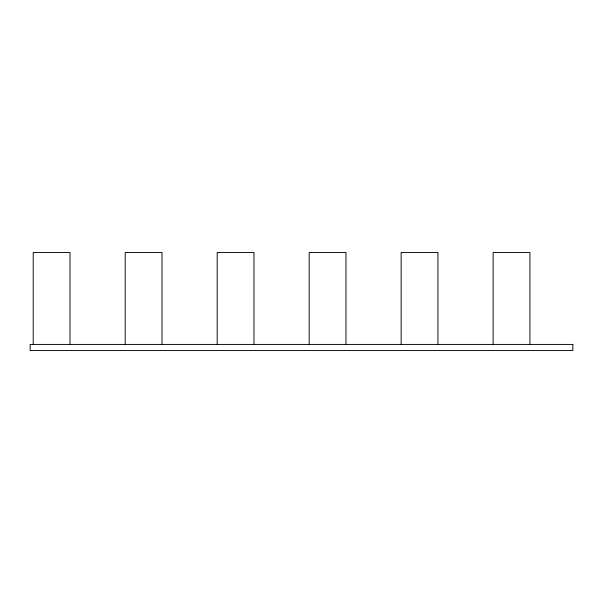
<?xml version="1.0" encoding="UTF-8"?>
<svg xmlns="http://www.w3.org/2000/svg" width="603" height="603" viewBox="0 0 603 603"><rect width="100%" height="100%" fill="white"/><g stroke="black" fill="none" stroke-linecap="round" stroke-linejoin="round"><path stroke-width="0.9" d="M529.924 344.426L529.924 252.446L493.133 252.446L493.133 344.426M437.944 344.426L437.944 252.446L401.146 252.446L401.146 344.426M345.956 344.426L345.956 252.446L309.166 252.446L309.166 344.426M253.976 344.426L253.976 252.446L217.186 252.446L217.186 344.426M161.996 344.426L161.996 252.446L125.198 252.446L125.198 344.426M70.008 344.426L70.008 252.446L33.218 252.446L33.218 344.426M572.85 344.426L30.15 344.426L30.15 350.554L572.85 350.554L572.85 344.426"/></g></svg>
